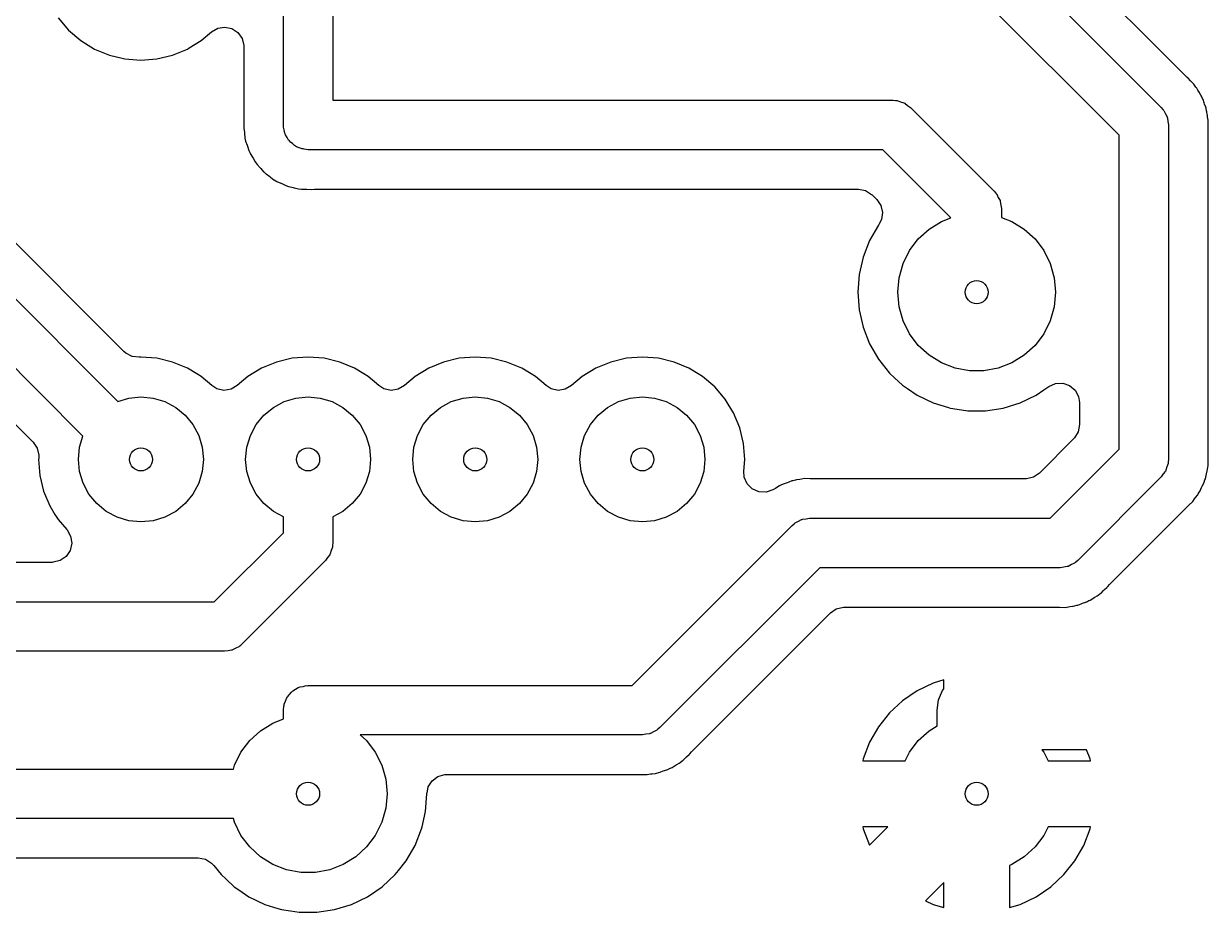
# Model space of a CAD drawing. Extents: x 0.79 to 9.84, y -6.5 to -0.79.
# Drawn here: x 2.817 to 3.526, y -3.408 to -2.877 of the extents above; entities that cross this region are included whole.
import ezdxf

# ---------------------------------------------------------------- set-up
doc = ezdxf.new("R2010")
doc.units = 0
doc.header["$MEASUREMENT"] = 0
doc.layers.add('BLACK', color=7, linetype='CONTINUOUS')

msp = doc.modelspace()

# ---------------------------------------------------------------- linework, layer by layer
at = {"layer": 'BLACK', "linetype": 'CONTINUOUS'}
for p, q in [((3.49172, -2.8874), (3.41501, -2.81069)), ((3.39784, -2.82696), (3.49784, -2.92696)), ((3.47264, -2.94352), (3.38129, -2.85217)), ((2.62942, -2.85855), (2.87358, -3.1027)), ((2.83786, -2.87339), (2.8441, -2.8807)), ((2.97264, -2.9374), (2.97264, -2.87172)), ((3.00217, -2.87172), (3.00217, -2.92264)), ((2.8527, -3.12358), (2.60868, -2.87956)), ((2.8441, -2.8807), (2.85141, -2.88694)), ((2.92339, -2.88694), (2.92958, -2.88166)), ((2.92958, -2.88166), (2.93333, -2.8795)), ((2.93333, -2.8795), (2.93761, -2.87884)), ((2.93761, -2.87884), (2.94183, -2.87977)), ((2.94183, -2.87977), (2.94543, -2.88217)), ((2.94543, -2.88217), (2.94793, -2.8857)), ((2.85141, -2.88694), (2.85365, -2.88831)), ((2.85365, -2.88831), (2.8596, -2.89196)), ((2.9152, -2.89196), (2.9162, -2.89135)), ((2.9162, -2.89135), (2.92339, -2.88694)), ((2.94793, -2.8857), (2.94897, -2.8899)), ((2.94897, -2.8899), (2.949, -2.89061)), ((2.949, -2.89061), (2.949, -2.93613)), ((3.51231, -2.90799), (3.49172, -2.8874)), ((2.8596, -2.89196), (2.86848, -2.89564)), ((2.86848, -2.89564), (2.87614, -2.89748)), ((2.87614, -2.89748), (2.87782, -2.89788)), ((2.87782, -2.89788), (2.87782, -2.89788)), ((2.87782, -2.89788), (2.87782, -2.89788)), ((2.87782, -2.89788), (2.8874, -2.89863)), ((2.8874, -2.89863), (2.89698, -2.89788)), ((2.8874, -2.89863), (2.8874, -2.89863)), ((2.8874, -2.89863), (2.8874, -2.89863)), ((2.89698, -2.89788), (2.90632, -2.89564)), ((2.89698, -2.89788), (2.89698, -2.89788)), ((2.89698, -2.89788), (2.89698, -2.89788)), ((2.90632, -2.89564), (2.9152, -2.89196)), ((2.90632, -2.89564), (2.90632, -2.89564)), ((2.6067, -2.91101), (2.82284, -3.12715)), ((3.51343, -2.90898), (3.51231, -2.90799)), ((3.514, -2.90942), (3.51343, -2.90898)), ((3.5153, -2.91094), (3.514, -2.90942)), ((3.51591, -2.91159), (3.5153, -2.91094)), ((3.51732, -2.91301), (3.51591, -2.91159)), ((3.51772, -2.91361), (3.51732, -2.91301)), ((3.51732, -2.91301), (3.51732, -2.91301)), ((3.51861, -2.9148), (3.51772, -2.91361)), ((3.51909, -2.91535), (3.51861, -2.9148)), ((3.51973, -2.91652), (3.51909, -2.91535)), ((3.52006, -2.9171), (3.51973, -2.91652)), ((3.52052, -2.91786), (3.52006, -2.9171)), ((3.52162, -2.91953), (3.52052, -2.91786)), ((3.52189, -2.9202), (3.52162, -2.91953)), ((3.00217, -2.92264), (3.3374, -2.92264)), ((3.3374, -2.92264), (3.33892, -2.92276)), ((3.33892, -2.92276), (3.33923, -2.92275)), ((3.33923, -2.92275), (3.3394, -2.9228)), ((3.3394, -2.9228), (3.33983, -2.92284)), ((3.33983, -2.92284), (3.34185, -2.92353)), ((3.34185, -2.92353), (3.34389, -2.92414)), ((3.34389, -2.92414), (3.34414, -2.92432)), ((3.34414, -2.92432), (3.34443, -2.92442)), ((3.34443, -2.92442), (3.34611, -2.92572)), ((3.34611, -2.92572), (3.34784, -2.92696)), ((3.34784, -2.92696), (3.39784, -2.97696)), ((3.49784, -2.92696), (3.49883, -2.92813)), ((3.52253, -2.92155), (3.52189, -2.9202)), ((3.52288, -2.92218), (3.52253, -2.92155)), ((3.52347, -2.92408), (3.52288, -2.92218)), ((3.52377, -2.92493), (3.52347, -2.92408)), ((3.52452, -2.92678), (3.52377, -2.92493)), ((3.52463, -2.92744), (3.52452, -2.92678)), ((3.49883, -2.92813), (3.49905, -2.92833)), ((3.49905, -2.92833), (3.49914, -2.9285)), ((3.49914, -2.9285), (3.49942, -2.92882)), ((3.49942, -2.92882), (3.50035, -2.93074)), ((3.50035, -2.93074), (3.50137, -2.93261)), ((3.50137, -2.93261), (3.50142, -2.93291)), ((3.50142, -2.93291), (3.50155, -2.93319)), ((3.50155, -2.93319), (3.50181, -2.9353)), ((3.52464, -2.92749), (3.52463, -2.92744)), ((3.525, -2.92894), (3.52464, -2.92749)), ((3.52521, -2.92963), (3.525, -2.92894)), ((3.52536, -2.93107), (3.52521, -2.92963)), ((3.52542, -2.93162), (3.52536, -2.93107)), ((3.52554, -2.9325), (3.52542, -2.93162)), ((3.52589, -2.93447), (3.52554, -2.9325)), ((2.94898, -2.93673), (2.94885, -2.93936)), ((2.94885, -2.93936), (2.94885, -2.93936)), ((2.94885, -2.93936), (2.94925, -2.94196)), ((2.949, -2.93613), (2.94898, -2.93673)), ((2.97274, -2.93801), (2.97264, -2.9374)), ((2.97269, -2.93862), (2.97274, -2.93801)), ((2.97314, -2.94039), (2.97269, -2.93862)), ((2.97344, -2.9422), (2.97314, -2.94039)), ((3.50181, -2.9353), (3.50217, -2.9374)), ((3.50217, -2.9374), (3.50217, -3.1374)), ((3.52581, -2.93774), (3.52583, -2.9368)), ((3.52581, -2.93804), (3.52581, -2.93774)), ((3.52581, -2.94301), (3.52581, -2.93804)), ((3.52583, -2.9368), (3.52589, -2.93447)), ((2.94925, -2.94196), (2.94932, -2.94255)), ((2.94932, -2.94255), (2.94959, -2.94517)), ((2.94959, -2.94517), (2.94961, -2.94525)), ((2.94961, -2.94525), (2.95002, -2.94699)), ((2.95002, -2.94699), (2.95003, -2.94708)), ((2.95003, -2.94708), (2.95003, -2.94708)), ((2.95003, -2.94708), (2.95094, -2.94955)), ((2.97373, -2.94274), (2.97344, -2.9422)), ((2.97388, -2.94333), (2.97373, -2.94274)), ((2.97488, -2.94486), (2.97388, -2.94333)), ((2.97575, -2.94647), (2.97488, -2.94486)), ((2.9762, -2.94689), (2.97575, -2.94647)), ((2.97654, -2.9474), (2.9762, -2.94689)), ((2.97798, -2.94852), (2.97654, -2.9474)), ((3.47264, -3.13129), (3.47264, -2.94352)), ((3.52581, -3.0374), (3.52581, -2.94301)), ((2.95094, -2.94955), (2.95114, -2.95011)), ((2.95114, -2.95011), (2.95193, -2.95262)), ((2.95193, -2.95262), (2.95193, -2.95263)), ((2.95193, -2.95263), (2.95197, -2.9527)), ((2.95197, -2.9527), (2.95271, -2.95432)), ((2.95271, -2.95432), (2.95274, -2.9544)), ((2.95274, -2.9544), (2.95274, -2.9544)), ((2.95274, -2.9544), (2.95414, -2.95664)), ((2.97933, -2.94976), (2.97798, -2.94852)), ((2.97989, -2.95001), (2.97933, -2.94976)), ((2.98037, -2.95039), (2.97989, -2.95001)), ((2.9821, -2.95098), (2.98037, -2.95039)), ((2.98378, -2.95171), (2.9821, -2.95098)), ((2.98439, -2.95176), (2.98378, -2.95171)), ((2.98497, -2.95196), (2.98439, -2.95176)), ((2.9874, -2.95217), (2.98497, -2.95196)), ((3.33129, -2.95217), (2.9874, -2.95217)), ((3.37203, -2.99291), (3.33129, -2.95217)), ((2.95414, -2.95664), (2.95444, -2.95715)), ((2.95444, -2.95715), (2.95572, -2.95945)), ((2.95572, -2.95945), (2.95577, -2.95952)), ((2.95577, -2.95952), (2.95683, -2.96096)), ((2.95683, -2.96096), (2.95687, -2.96103)), ((2.95687, -2.96103), (2.95687, -2.96103)), ((2.95687, -2.96103), (2.95869, -2.96294)), ((2.87715, -3.07284), (2.76966, -2.96535)), ((2.95869, -2.96294), (2.95909, -2.96338)), ((2.95909, -2.96338), (2.96081, -2.96538)), ((2.96081, -2.96538), (2.96087, -2.96543)), ((2.96087, -2.96543), (2.9622, -2.96663)), ((2.9622, -2.96663), (2.96226, -2.96669)), ((2.96226, -2.96669), (2.96442, -2.9682)), ((2.96442, -2.9682), (2.9649, -2.96855)), ((2.9649, -2.96855), (2.96698, -2.97016)), ((2.96698, -2.97016), (2.96706, -2.9702)), ((2.96706, -2.9702), (2.9686, -2.97111)), ((2.9686, -2.97111), (2.96867, -2.97115)), ((2.96867, -2.97115), (2.97109, -2.97219)), ((2.97109, -2.97219), (2.97163, -2.97244)), ((2.97163, -2.97244), (2.97399, -2.9736)), ((2.97399, -2.9736), (2.97408, -2.97362)), ((2.97408, -2.97362), (2.97577, -2.9742)), ((2.97577, -2.9742), (2.97585, -2.97423)), ((2.97585, -2.97423), (2.97843, -2.97477)), ((2.97843, -2.97477), (2.979, -2.9749)), ((2.979, -2.9749), (2.98156, -2.97556)), ((2.98156, -2.97556), (2.98164, -2.97556)), ((2.98164, -2.97556), (2.98341, -2.97579)), ((2.98341, -2.97579), (2.9835, -2.97581)), ((2.9835, -2.97581), (2.98613, -2.97581)), ((2.98613, -2.97581), (2.98673, -2.97582)), ((2.98673, -2.97582), (2.98936, -2.97596)), ((2.98936, -2.97596), (2.98944, -2.97594)), ((2.98936, -2.97596), (2.98936, -2.97596)), ((2.98936, -2.97596), (2.98936, -2.97596)), ((2.98944, -2.97594), (2.99122, -2.97581)), ((2.99122, -2.97581), (3.31662, -2.97581)), ((3.31662, -2.97581), (3.32087, -2.9766)), ((3.32087, -2.9766), (3.32455, -2.97888)), ((3.32455, -2.97888), (3.32494, -2.97925)), ((3.32494, -2.97925), (3.32761, -2.98192)), ((3.32761, -2.98192), (3.33005, -2.98549)), ((3.39784, -2.97696), (3.39883, -2.97813)), ((3.39883, -2.97813), (3.39905, -2.97833)), ((3.39905, -2.97833), (3.39914, -2.9785)), ((3.39914, -2.9785), (3.39942, -2.97882)), ((3.39942, -2.97882), (3.40035, -2.98074)), ((3.40035, -2.98074), (3.40137, -2.98261)), ((3.40137, -2.98261), (3.40142, -2.98291)), ((3.40142, -2.98291), (3.40155, -2.98319)), ((3.40155, -2.98319), (3.40181, -2.9853)), ((3.33005, -2.98549), (3.33104, -2.9897)), ((3.33104, -2.9897), (3.33045, -2.99399)), ((3.40181, -2.9853), (3.40217, -2.9874)), ((3.40217, -2.9874), (3.40217, -2.99267)), ((3.32867, -2.99736), (3.32336, -3.00656)), ((3.32892, -2.99699), (3.32867, -2.99736)), ((3.33045, -2.99399), (3.32884, -2.99694)), ((3.32884, -2.99694), (3.32892, -2.99699)), ((3.35893, -2.9997), (3.36634, -2.99511)), ((3.36634, -2.99511), (3.37203, -2.99291)), ((3.40217, -2.99267), (3.40846, -2.99511)), ((3.40846, -2.99511), (3.41587, -2.9997)), ((3.35249, -3.00557), (3.35893, -2.9997)), ((3.41587, -2.9997), (3.42232, -3.00557)), ((3.32336, -3.00656), (3.31947, -3.01645)), ((3.32336, -3.00656), (3.32336, -3.00656)), ((3.34723, -3.01253), (3.35249, -3.00557)), ((3.42232, -3.00557), (3.42757, -3.01253)), ((3.31947, -3.01645), (3.31711, -3.02681)), ((3.34335, -3.02034), (3.34723, -3.01253)), ((3.42757, -3.01253), (3.43146, -3.02034)), ((3.34096, -3.02872), (3.34335, -3.02034)), ((3.43146, -3.02034), (3.43384, -3.02872)), ((3.31711, -3.02681), (3.31632, -3.0374)), ((3.34016, -3.0374), (3.34096, -3.02872)), ((3.43384, -3.02872), (3.43465, -3.0374)), ((3.31632, -3.0374), (3.31711, -3.048)), ((3.34096, -3.04608), (3.34016, -3.0374)), ((3.43465, -3.0374), (3.43384, -3.04608)), ((3.52581, -3.13422), (3.52581, -3.0374)), ((3.34335, -3.05447), (3.34096, -3.04608)), ((3.43384, -3.04608), (3.43146, -3.05447)), ((3.31711, -3.048), (3.31947, -3.05835)), ((3.34723, -3.06227), (3.34335, -3.05447)), ((3.43146, -3.05447), (3.42757, -3.06227)), ((3.31947, -3.05835), (3.32336, -3.06824)), ((3.32336, -3.06824), (3.32336, -3.06824)), ((3.32336, -3.06824), (3.32867, -3.07745)), ((3.35249, -3.06923), (3.34723, -3.06227)), ((3.42757, -3.06227), (3.42232, -3.06923)), ((2.87825, -3.07381), (2.87715, -3.07284)), ((2.8821, -3.07579), (2.87825, -3.07381)), ((2.8864, -3.07625), (2.8821, -3.07579)), ((3.35893, -3.0751), (3.35249, -3.06923)), ((3.36634, -3.07969), (3.35893, -3.0751)), ((3.41587, -3.0751), (3.40846, -3.07969)), ((3.42232, -3.06923), (3.41587, -3.0751)), ((2.8874, -3.07617), (2.8864, -3.07625)), ((2.89698, -3.07692), (2.8874, -3.07617)), ((2.8874, -3.07617), (2.8874, -3.07617)), ((2.90632, -3.07917), (2.89698, -3.07692)), ((2.89698, -3.07692), (2.89698, -3.07692)), ((2.9152, -3.08284), (2.90632, -3.07917)), ((2.92079, -3.08627), (2.9152, -3.08284)), ((2.9596, -3.08284), (2.95141, -3.08786)), ((2.96848, -3.07917), (2.9596, -3.08284)), ((2.97782, -3.07692), (2.96848, -3.07917)), ((2.96848, -3.07917), (2.96848, -3.07917)), ((2.9874, -3.07617), (2.97782, -3.07692)), ((2.97782, -3.07692), (2.97782, -3.07692)), ((2.99698, -3.07692), (2.9874, -3.07617)), ((2.9874, -3.07617), (2.9874, -3.07617)), ((3.00632, -3.07917), (2.99698, -3.07692)), ((2.99698, -3.07692), (2.99698, -3.07692)), ((3.0152, -3.08284), (3.00632, -3.07917)), ((3.02079, -3.08627), (3.0152, -3.08284)), ((3.0596, -3.08284), (3.05141, -3.08786)), ((3.06848, -3.07917), (3.0596, -3.08284)), ((3.07782, -3.07692), (3.06848, -3.07917)), ((3.06848, -3.07917), (3.06848, -3.07917)), ((3.0874, -3.07617), (3.07782, -3.07692)), ((3.07782, -3.07692), (3.07782, -3.07692)), ((3.09698, -3.07692), (3.0874, -3.07617)), ((3.0874, -3.07617), (3.0874, -3.07617)), ((3.10632, -3.07917), (3.09698, -3.07692)), ((3.09698, -3.07692), (3.09698, -3.07692)), ((3.1152, -3.08284), (3.10632, -3.07917)), ((3.12079, -3.08627), (3.1152, -3.08284)), ((3.1596, -3.08284), (3.15141, -3.08786)), ((3.16848, -3.07917), (3.1596, -3.08284)), ((3.17782, -3.07692), (3.16848, -3.07917)), ((3.16848, -3.07917), (3.16848, -3.07917)), ((3.1874, -3.07617), (3.17782, -3.07692)), ((3.17782, -3.07692), (3.17782, -3.07692)), ((3.19698, -3.07692), (3.1874, -3.07617)), ((3.1874, -3.07617), (3.1874, -3.07617)), ((3.20632, -3.07917), (3.19698, -3.07692)), ((3.19698, -3.07692), (3.19698, -3.07692)), ((3.2152, -3.08284), (3.20632, -3.07917)), ((3.22079, -3.08627), (3.2152, -3.08284)), ((3.32867, -3.07745), (3.33529, -3.08575)), ((3.37447, -3.08284), (3.36634, -3.07969)), ((3.38304, -3.08444), (3.37447, -3.08284)), ((3.40033, -3.08284), (3.39176, -3.08444)), ((3.40846, -3.07969), (3.40033, -3.08284)), ((2.92339, -3.08786), (2.92079, -3.08627)), ((2.92976, -3.0933), (2.92339, -3.08786)), ((2.92339, -3.08786), (2.92339, -3.08786)), ((2.92339, -3.08786), (2.92339, -3.08786)), ((2.95141, -3.08786), (2.94505, -3.0933)), ((2.95141, -3.08786), (2.95141, -3.08786)), ((3.02339, -3.08786), (3.02079, -3.08627)), ((3.02976, -3.0933), (3.02339, -3.08786)), ((3.02339, -3.08786), (3.02339, -3.08786)), ((3.02339, -3.08786), (3.02339, -3.08786)), ((3.05141, -3.08786), (3.04505, -3.0933)), ((3.05141, -3.08786), (3.05141, -3.08786)), ((3.12339, -3.08786), (3.12079, -3.08627)), ((3.12976, -3.0933), (3.12339, -3.08786)), ((3.12339, -3.08786), (3.12339, -3.08786)), ((3.12339, -3.08786), (3.12339, -3.08786)), ((3.15141, -3.08786), (3.14505, -3.0933)), ((3.15141, -3.08786), (3.15141, -3.08786)), ((3.22339, -3.08786), (3.22079, -3.08627)), ((3.2307, -3.0941), (3.22339, -3.08786)), ((3.33529, -3.08575), (3.33829, -3.08854)), ((3.33829, -3.08854), (3.34308, -3.09298)), ((3.39176, -3.08444), (3.38304, -3.08444)), ((2.9328, -3.09518), (2.92976, -3.0933)), ((2.93702, -3.09611), (2.9328, -3.09518)), ((2.9413, -3.09546), (2.93702, -3.09611)), ((2.94505, -3.0933), (2.9413, -3.09546)), ((3.0328, -3.09518), (3.02976, -3.0933)), ((3.03702, -3.09611), (3.0328, -3.09518)), ((3.0413, -3.09546), (3.03702, -3.09611)), ((3.04505, -3.0933), (3.0413, -3.09546)), ((3.1328, -3.09518), (3.12976, -3.0933)), ((3.13702, -3.09611), (3.1328, -3.09518)), ((3.1413, -3.09546), (3.13702, -3.09611)), ((3.14505, -3.0933), (3.1413, -3.09546)), ((3.23694, -3.10141), (3.2307, -3.0941)), ((3.34308, -3.09298), (3.34594, -3.09493)), ((3.34594, -3.09493), (3.35186, -3.09896)), ((3.42294, -3.09896), (3.42756, -3.09581)), ((3.42756, -3.09581), (3.43059, -3.09375)), ((3.43059, -3.09375), (3.43455, -3.09201)), ((3.43455, -3.09201), (3.43888, -3.09182)), ((3.43888, -3.09182), (3.44298, -3.0932)), ((3.44298, -3.0932), (3.4463, -3.09597)), ((3.4463, -3.09597), (3.44839, -3.09976)), ((2.87358, -3.1027), (2.8801, -3.10072)), ((2.8801, -3.10072), (2.8874, -3.1)), ((2.8874, -3.1), (2.8947, -3.10072)), ((2.8947, -3.10072), (2.90171, -3.10285)), ((2.90171, -3.10285), (2.90818, -3.1063)), ((2.96662, -3.1063), (2.97309, -3.10285)), ((2.97309, -3.10285), (2.9801, -3.10072)), ((2.9801, -3.10072), (2.9874, -3.1)), ((2.9874, -3.1), (2.9947, -3.10072)), ((2.9947, -3.10072), (3.00171, -3.10285)), ((3.00171, -3.10285), (3.00818, -3.1063)), ((3.06662, -3.1063), (3.07309, -3.10285)), ((3.07309, -3.10285), (3.0801, -3.10072)), ((3.0801, -3.10072), (3.0874, -3.1)), ((3.0874, -3.1), (3.0947, -3.10072)), ((3.0947, -3.10072), (3.10171, -3.10285)), ((3.10171, -3.10285), (3.10818, -3.1063)), ((3.16662, -3.1063), (3.17309, -3.10285)), ((3.17309, -3.10285), (3.1801, -3.10072)), ((3.1801, -3.10072), (3.1874, -3.1)), ((3.1874, -3.1), (3.1947, -3.10072)), ((3.1947, -3.10072), (3.20171, -3.10285)), ((3.20171, -3.10285), (3.20818, -3.1063)), ((3.2388, -3.10444), (3.23694, -3.10141)), ((3.35186, -3.09896), (3.35186, -3.09896)), ((3.35186, -3.09896), (3.35186, -3.09896)), ((3.35186, -3.09896), (3.36143, -3.10357)), ((3.36143, -3.10357), (3.36143, -3.10357)), ((3.36143, -3.10357), (3.36143, -3.10357)), ((3.36143, -3.10357), (3.37046, -3.10636)), ((3.40322, -3.1067), (3.41337, -3.10357)), ((3.41337, -3.10357), (3.42294, -3.09896)), ((3.44839, -3.09976), (3.449, -3.10347)), ((3.449, -3.10347), (3.449, -3.11662)), ((2.90818, -3.1063), (2.91385, -3.11095)), ((2.91385, -3.11095), (2.9185, -3.11662)), ((2.9563, -3.11662), (2.96095, -3.11095)), ((2.96095, -3.11095), (2.96662, -3.1063)), ((3.00818, -3.1063), (3.01385, -3.11095)), ((3.01385, -3.11095), (3.0185, -3.11662)), ((3.0563, -3.11662), (3.06095, -3.11095)), ((3.06095, -3.11095), (3.06662, -3.1063)), ((3.10818, -3.1063), (3.11385, -3.11095)), ((3.11385, -3.11095), (3.1185, -3.11662)), ((3.1563, -3.11662), (3.16095, -3.11095)), ((3.16095, -3.11095), (3.16662, -3.1063)), ((3.20818, -3.1063), (3.21385, -3.11095)), ((3.21385, -3.11095), (3.2185, -3.11662)), ((3.24196, -3.1096), (3.2388, -3.10444)), ((3.24564, -3.11848), (3.24196, -3.1096)), ((3.37046, -3.10636), (3.37158, -3.1067)), ((3.37158, -3.1067), (3.37158, -3.1067)), ((3.37158, -3.1067), (3.37158, -3.1067)), ((3.37158, -3.1067), (3.37311, -3.10693)), ((3.37311, -3.10693), (3.38209, -3.10829)), ((3.38209, -3.10829), (3.38209, -3.10829)), ((3.38209, -3.10829), (3.38209, -3.10829)), ((3.38209, -3.10829), (3.39271, -3.10829)), ((3.39271, -3.10829), (3.40322, -3.1067)), ((3.39271, -3.10829), (3.39271, -3.10829)), ((2.9185, -3.11662), (2.92196, -3.12309)), ((2.95285, -3.12309), (2.9563, -3.11662)), ((3.0185, -3.11662), (3.02196, -3.12309)), ((3.05285, -3.12309), (3.0563, -3.11662)), ((3.1185, -3.11662), (3.12196, -3.12309)), ((3.15285, -3.12309), (3.1563, -3.11662)), ((3.2185, -3.11662), (3.22196, -3.12309)), ((3.24788, -3.12782), (3.24564, -3.11848)), ((3.24564, -3.11848), (3.24564, -3.11848)), ((3.449, -3.11662), (3.4482, -3.12087)), ((2.85072, -3.1301), (2.8527, -3.12358)), ((2.92196, -3.12309), (2.92408, -3.1301)), ((2.95072, -3.1301), (2.95285, -3.12309)), ((3.02196, -3.12309), (3.02408, -3.1301)), ((3.05072, -3.1301), (3.05285, -3.12309)), ((3.12196, -3.12309), (3.12408, -3.1301)), ((3.15072, -3.1301), (3.15285, -3.12309)), ((3.22196, -3.12309), (3.22408, -3.1301)), ((3.44555, -3.12494), (3.42494, -3.14555)), ((3.44592, -3.12455), (3.44555, -3.12494)), ((3.4482, -3.12087), (3.44592, -3.12455)), ((2.82284, -3.12715), (2.82528, -3.13072)), ((2.82528, -3.13072), (2.82627, -3.13493)), ((2.85, -3.1374), (2.85072, -3.1301)), ((2.92408, -3.1301), (2.9248, -3.1374)), ((2.95, -3.1374), (2.95072, -3.1301)), ((3.02408, -3.1301), (3.0248, -3.1374)), ((3.05, -3.1374), (3.05072, -3.1301)), ((3.12408, -3.1301), (3.1248, -3.1374)), ((3.15, -3.1374), (3.15072, -3.1301)), ((3.22408, -3.1301), (3.2248, -3.1374)), ((3.24863, -3.1374), (3.24788, -3.12782)), ((3.24788, -3.12782), (3.24788, -3.12782)), ((3.43129, -3.17264), (3.47264, -3.13129)), ((2.82625, -3.1364), (2.82617, -3.1374)), ((2.82617, -3.1374), (2.82617, -3.1374)), ((2.82617, -3.1374), (2.82692, -3.14698)), ((2.82627, -3.13493), (2.82625, -3.1364)), ((2.85072, -3.1447), (2.85, -3.1374)), ((2.9248, -3.1374), (2.92408, -3.1447)), ((2.95072, -3.1447), (2.95, -3.1374)), ((3.0248, -3.1374), (3.02408, -3.1447)), ((3.05072, -3.1447), (3.05, -3.1374)), ((3.1248, -3.1374), (3.12408, -3.1447)), ((3.15072, -3.1447), (3.15, -3.1374)), ((3.2248, -3.1374), (3.22408, -3.1447)), ((3.24808, -3.1444), (3.24863, -3.1374)), ((3.24863, -3.1374), (3.24863, -3.1374)), ((3.502, -3.1394), (3.50196, -3.13983)), ((3.50205, -3.13923), (3.502, -3.1394)), ((3.50217, -3.1374), (3.50204, -3.13892)), ((3.50204, -3.13892), (3.50205, -3.13923)), ((3.5259, -3.13571), (3.52581, -3.13422)), ((3.52581, -3.13931), (3.52584, -3.13842)), ((3.52581, -3.14131), (3.52581, -3.13931)), ((3.52584, -3.13842), (3.52586, -3.13812)), ((3.52586, -3.13812), (3.52599, -3.13642)), ((3.52599, -3.13642), (3.5259, -3.13571)), ((2.85285, -3.15171), (2.85072, -3.1447)), ((2.92408, -3.1447), (2.92196, -3.15171)), ((2.95285, -3.15171), (2.95072, -3.1447)), ((3.02408, -3.1447), (3.02196, -3.15171)), ((3.05285, -3.15171), (3.05072, -3.1447)), ((3.12408, -3.1447), (3.12196, -3.15171)), ((3.15285, -3.15171), (3.15072, -3.1447)), ((3.22408, -3.1447), (3.22196, -3.15171)), ((3.24836, -3.148), (3.24808, -3.1444)), ((3.42494, -3.14555), (3.42137, -3.14799)), ((3.49908, -3.14611), (3.49784, -3.14784)), ((3.50039, -3.14443), (3.49908, -3.14611)), ((3.50049, -3.14414), (3.50039, -3.14443)), ((3.50067, -3.14389), (3.50049, -3.14414)), ((3.50127, -3.14185), (3.50067, -3.14389)), ((3.50196, -3.13983), (3.50127, -3.14185)), ((3.52464, -3.147), (3.52485, -3.14613)), ((3.52485, -3.14613), (3.5254, -3.14421)), ((3.5254, -3.14421), (3.52545, -3.14349)), ((3.52545, -3.14349), (3.52566, -3.14202)), ((3.52566, -3.14202), (3.52581, -3.14131)), ((2.82692, -3.14698), (2.82692, -3.14698)), ((2.82692, -3.14698), (2.82917, -3.15632)), ((2.8563, -3.15818), (2.85285, -3.15171)), ((2.92196, -3.15171), (2.9185, -3.15818)), ((2.9563, -3.15818), (2.95285, -3.15171)), ((3.02196, -3.15171), (3.0185, -3.15818)), ((3.0563, -3.15818), (3.05285, -3.15171)), ((3.12196, -3.15171), (3.1185, -3.15818)), ((3.1563, -3.15818), (3.15285, -3.15171)), ((3.22196, -3.15171), (3.2185, -3.15818)), ((3.2501, -3.15196), (3.24836, -3.148)), ((3.25315, -3.15503), (3.2501, -3.15196)), ((3.26953, -3.15318), (3.26786, -3.15428)), ((3.2702, -3.15292), (3.26953, -3.15318)), ((3.26953, -3.15318), (3.26953, -3.15318)), ((3.27155, -3.15228), (3.2702, -3.15292)), ((3.27218, -3.15193), (3.27155, -3.15228)), ((3.27408, -3.15133), (3.27218, -3.15193)), ((3.27218, -3.15193), (3.27218, -3.15193)), ((3.27493, -3.15103), (3.27408, -3.15133)), ((3.27678, -3.15029), (3.27493, -3.15103)), ((3.27749, -3.15016), (3.27678, -3.15029)), ((3.27678, -3.15029), (3.27678, -3.15029)), ((3.27894, -3.1498), (3.27749, -3.15016)), ((3.27963, -3.14959), (3.27894, -3.1498)), ((3.28162, -3.14939), (3.27963, -3.14959)), ((3.2825, -3.14926), (3.28162, -3.14939)), ((3.28447, -3.14891), (3.2825, -3.14926)), ((3.28774, -3.14899), (3.28447, -3.14891)), ((3.28447, -3.14891), (3.28447, -3.14891)), ((3.28804, -3.149), (3.28774, -3.14899)), ((3.41662, -3.149), (3.28804, -3.149)), ((3.41716, -3.14898), (3.41662, -3.149)), ((3.42137, -3.14799), (3.41716, -3.14898)), ((3.49784, -3.14784), (3.44784, -3.19784)), ((3.52194, -3.1543), (3.52233, -3.15349)), ((3.52233, -3.15349), (3.52325, -3.15172)), ((3.52325, -3.15172), (3.52345, -3.15103)), ((3.52345, -3.15103), (3.52395, -3.14962)), ((3.52395, -3.14962), (3.52423, -3.14896)), ((3.52423, -3.14896), (3.52464, -3.147)), ((2.82917, -3.15632), (2.82917, -3.15632)), ((2.82917, -3.15632), (2.83284, -3.1652)), ((2.86095, -3.16385), (2.8563, -3.15818)), ((2.9185, -3.15818), (2.91385, -3.16385)), ((2.96095, -3.16385), (2.9563, -3.15818)), ((3.0185, -3.15818), (3.01385, -3.16385)), ((3.06095, -3.16385), (3.0563, -3.15818)), ((3.1185, -3.15818), (3.11385, -3.16385)), ((3.16095, -3.16385), (3.1563, -3.15818)), ((3.2185, -3.15818), (3.21385, -3.16385)), ((3.25711, -3.15678), (3.25315, -3.15503)), ((3.26143, -3.15698), (3.25711, -3.15678)), ((3.26553, -3.15562), (3.26143, -3.15698)), ((3.2671, -3.15475), (3.26553, -3.15562)), ((3.26786, -3.15428), (3.2671, -3.15475)), ((3.51669, -3.16255), (3.51783, -3.16091)), ((3.51783, -3.16091), (3.51837, -3.16019)), ((3.51837, -3.16019), (3.51963, -3.15864)), ((3.51963, -3.15864), (3.51997, -3.158)), ((3.51997, -3.158), (3.52074, -3.15673)), ((3.52074, -3.15673), (3.52115, -3.15614)), ((3.52115, -3.15614), (3.52194, -3.1543)), ((2.83284, -3.1652), (2.83595, -3.17027)), ((2.86662, -3.1685), (2.86095, -3.16385)), ((2.91385, -3.16385), (2.90818, -3.1685)), ((2.96662, -3.1685), (2.96095, -3.16385)), ((3.01385, -3.16385), (3.00818, -3.1685)), ((3.06662, -3.1685), (3.06095, -3.16385)), ((3.11385, -3.16385), (3.10818, -3.1685)), ((3.16662, -3.1685), (3.16095, -3.16385)), ((3.21385, -3.16385), (3.20818, -3.1685)), ((3.49172, -3.1874), (3.5114, -3.16772)), ((3.5114, -3.16772), (3.51411, -3.16501)), ((3.51411, -3.16501), (3.51432, -3.1648)), ((3.51432, -3.1648), (3.51669, -3.16255)), ((2.83595, -3.17027), (2.83786, -3.17339)), ((2.83786, -3.17339), (2.84295, -3.17935)), ((2.87309, -3.17196), (2.86662, -3.1685)), ((2.8801, -3.17408), (2.87309, -3.17196)), ((2.8874, -3.1748), (2.8801, -3.17408)), ((2.8947, -3.17408), (2.8874, -3.1748)), ((2.90171, -3.17196), (2.8947, -3.17408)), ((2.90818, -3.1685), (2.90171, -3.17196)), ((2.97264, -3.17172), (2.96662, -3.1685)), ((2.97264, -3.18129), (2.97264, -3.17172)), ((3.00818, -3.1685), (3.00217, -3.17172)), ((3.00217, -3.17172), (3.00217, -3.1874)), ((3.07309, -3.17196), (3.06662, -3.1685)), ((3.0801, -3.17408), (3.07309, -3.17196)), ((3.0874, -3.1748), (3.0801, -3.17408)), ((3.0947, -3.17408), (3.0874, -3.1748)), ((3.10171, -3.17196), (3.0947, -3.17408)), ((3.10818, -3.1685), (3.10171, -3.17196)), ((3.17309, -3.17196), (3.16662, -3.1685)), ((3.1801, -3.17408), (3.17309, -3.17196)), ((3.1874, -3.1748), (3.1801, -3.17408)), ((3.1947, -3.17408), (3.1874, -3.1748)), ((3.20171, -3.17196), (3.1947, -3.17408)), ((3.20818, -3.1685), (3.20171, -3.17196)), ((3.27882, -3.17539), (3.28074, -3.17445)), ((3.28074, -3.17445), (3.28261, -3.17344)), ((3.28261, -3.17344), (3.28291, -3.17339)), ((3.28291, -3.17339), (3.28319, -3.17325)), ((3.28319, -3.17325), (3.2853, -3.17299)), ((3.2853, -3.17299), (3.2874, -3.17264)), ((3.2874, -3.17264), (3.43129, -3.17264)), ((2.84295, -3.17935), (2.84315, -3.17958)), ((2.84315, -3.17958), (2.8453, -3.18333)), ((2.93129, -3.22264), (2.97264, -3.18129)), ((3.18129, -3.27264), (3.27696, -3.17696)), ((3.27696, -3.17696), (3.27813, -3.17598)), ((3.27813, -3.17598), (3.27833, -3.17575)), ((3.27833, -3.17575), (3.2785, -3.17566)), ((3.2785, -3.17566), (3.27882, -3.17539)), ((2.84596, -3.18761), (2.84503, -3.19183)), ((2.8453, -3.18333), (2.84596, -3.18761)), ((3.00205, -3.18923), (3.002, -3.1894)), ((3.00217, -3.1874), (3.00204, -3.18892)), ((3.00204, -3.18892), (3.00205, -3.18923)), ((3.47203, -3.20709), (3.49172, -3.1874)), ((2.84263, -3.19543), (2.8391, -3.19793)), ((2.84503, -3.19183), (2.84263, -3.19543)), ((2.99908, -3.19611), (2.99784, -3.19784)), ((3.00039, -3.19443), (2.99908, -3.19611)), ((3.00049, -3.19414), (3.00039, -3.19443)), ((3.00067, -3.19389), (3.00049, -3.19414)), ((3.00127, -3.19185), (3.00067, -3.19389)), ((3.00196, -3.18983), (3.00127, -3.19185)), ((3.002, -3.1894), (3.00196, -3.18983)), ((2.8342, -3.199), (2.45819, -3.199)), ((2.8349, -3.19897), (2.8342, -3.199)), ((2.8391, -3.19793), (2.8349, -3.19897)), ((2.99784, -3.19784), (2.94784, -3.24784)), ((3.29352, -3.20217), (3.19784, -3.29784)), ((3.4374, -3.20217), (3.29352, -3.20217)), ((3.4395, -3.20181), (3.4374, -3.20217)), ((3.44161, -3.20155), (3.4395, -3.20181)), ((3.44189, -3.20142), (3.44161, -3.20155)), ((3.4422, -3.20137), (3.44189, -3.20142)), ((3.44407, -3.20035), (3.4422, -3.20137)), ((3.44598, -3.19942), (3.44407, -3.20035)), ((3.44631, -3.19914), (3.44598, -3.19942)), ((3.44647, -3.19905), (3.44631, -3.19914)), ((3.44668, -3.19883), (3.44647, -3.19905)), ((3.44784, -3.19784), (3.44668, -3.19883)), ((3.46681, -3.21231), (3.47203, -3.20709)), ((3.46, -3.21862), (3.46119, -3.21772)), ((3.46119, -3.21772), (3.4618, -3.21732)), ((3.4618, -3.21732), (3.46321, -3.21591)), ((3.46321, -3.21591), (3.46386, -3.2153)), ((3.46386, -3.2153), (3.46538, -3.214)), ((3.46538, -3.214), (3.46582, -3.21343)), ((3.46582, -3.21343), (3.46681, -3.21231)), ((2.44352, -3.22264), (2.93129, -3.22264)), ((3.44586, -3.225), (3.44731, -3.22464)), ((3.44731, -3.22464), (3.44802, -3.22452)), ((3.44802, -3.22452), (3.44988, -3.22377)), ((3.44988, -3.22377), (3.45072, -3.22347)), ((3.45072, -3.22347), (3.45263, -3.22288)), ((3.45263, -3.22288), (3.45301, -3.22267)), ((3.45301, -3.22267), (3.45326, -3.22253)), ((3.45326, -3.22253), (3.4546, -3.22189)), ((3.4546, -3.22189), (3.45462, -3.22188)), ((3.45462, -3.22188), (3.45527, -3.22162)), ((3.45527, -3.22162), (3.45694, -3.22052)), ((3.45694, -3.22052), (3.45771, -3.22006)), ((3.45771, -3.22006), (3.45803, -3.21988)), ((3.45803, -3.21988), (3.45945, -3.21909)), ((3.45945, -3.21909), (3.46, -3.21862)), ((3.21681, -3.31231), (3.29986, -3.22925)), ((3.29986, -3.22925), (3.30343, -3.22681)), ((3.30343, -3.22681), (3.30764, -3.22582)), ((3.30764, -3.22582), (3.30819, -3.22581)), ((3.30819, -3.22581), (3.43677, -3.22581)), ((3.43677, -3.22581), (3.43706, -3.22581)), ((3.43706, -3.22581), (3.44033, -3.22589)), ((3.44033, -3.22589), (3.4423, -3.22554)), ((3.4423, -3.22554), (3.44319, -3.22542)), ((3.44319, -3.22542), (3.44323, -3.22541)), ((3.44323, -3.22541), (3.44469, -3.22526)), ((3.44469, -3.22526), (3.44517, -3.22521)), ((3.44517, -3.22521), (3.44586, -3.225)), ((2.9374, -3.25217), (2.4374, -3.25217)), ((2.9395, -3.25181), (2.9374, -3.25217)), ((2.94161, -3.25155), (2.9395, -3.25181)), ((2.94189, -3.25142), (2.94161, -3.25155)), ((2.9422, -3.25137), (2.94189, -3.25142)), ((2.94407, -3.25035), (2.9422, -3.25137)), ((2.94598, -3.24942), (2.94407, -3.25035)), ((2.94631, -3.24914), (2.94598, -3.24942)), ((2.94647, -3.24905), (2.94631, -3.24914)), ((2.94668, -3.24883), (2.94647, -3.24905)), ((2.94784, -3.24784), (2.94668, -3.24883)), ((2.97994, -3.27488), (2.98147, -3.27388)), ((2.98147, -3.27388), (2.98207, -3.27373)), ((2.98207, -3.27373), (2.98261, -3.27344)), ((2.98261, -3.27344), (2.98441, -3.27314)), ((2.98441, -3.27314), (2.98618, -3.27269)), ((2.98618, -3.27269), (2.9868, -3.27274)), ((2.9868, -3.27274), (2.9874, -3.27264)), ((2.9874, -3.27264), (3.18129, -3.27264)), ((3.36144, -3.27125), (3.35187, -3.27586)), ((3.36772, -3.26931), (3.36144, -3.27125)), ((3.36144, -3.27125), (3.36144, -3.27125)), ((3.36772, -3.27458), (3.36772, -3.26931)), ((2.97382, -3.2821), (2.97442, -3.28037)), ((2.97442, -3.28037), (2.97479, -3.27989)), ((2.97479, -3.27989), (2.97504, -3.27933)), ((2.97504, -3.27933), (2.97628, -3.27798)), ((2.97628, -3.27798), (2.9774, -3.27654)), ((2.9774, -3.27654), (2.97792, -3.2762)), ((2.97792, -3.2762), (2.97833, -3.27575)), ((2.97833, -3.27575), (2.97994, -3.27488)), ((3.35187, -3.27586), (3.34309, -3.28184)), ((3.35187, -3.27586), (3.35187, -3.27586)), ((3.36378, -3.2874), (3.36458, -3.28129)), ((3.36458, -3.28129), (3.36694, -3.27559)), ((3.36694, -3.27559), (3.36772, -3.27458)), ((2.97264, -3.2874), (2.97284, -3.28497)), ((2.97264, -3.29267), (2.97264, -3.2874)), ((2.97284, -3.28497), (2.97304, -3.28439)), ((2.97304, -3.28439), (2.97309, -3.28378)), ((2.97309, -3.28378), (2.97382, -3.2821)), ((3.34309, -3.28184), (3.33531, -3.28906)), ((3.34309, -3.28184), (3.34309, -3.28184)), ((3.36378, -3.2967), (3.36378, -3.2874)), ((2.95893, -3.2997), (2.96634, -3.29511)), ((2.96634, -3.29511), (2.97264, -3.29267)), ((3.33531, -3.28907), (3.32869, -3.29737)), ((3.33531, -3.28906), (3.33531, -3.28907)), ((2.95249, -3.30557), (2.95893, -3.2997)), ((3.1874, -3.30217), (3.01858, -3.30217)), ((3.01858, -3.30217), (3.02232, -3.30557)), ((3.1895, -3.30181), (3.1874, -3.30217)), ((3.19161, -3.30155), (3.1895, -3.30181)), ((3.19189, -3.30142), (3.19161, -3.30155)), ((3.1922, -3.30137), (3.19189, -3.30142)), ((3.19407, -3.30035), (3.1922, -3.30137)), ((3.19598, -3.29942), (3.19407, -3.30035)), ((3.19631, -3.29914), (3.19598, -3.29942)), ((3.19647, -3.29905), (3.19631, -3.29914)), ((3.19668, -3.29883), (3.19647, -3.29905)), ((3.19784, -3.29784), (3.19668, -3.29883)), ((3.32868, -3.29737), (3.32337, -3.30657)), ((3.32869, -3.29737), (3.32868, -3.29737)), ((3.35249, -3.30557), (3.35893, -3.2997)), ((3.35893, -3.2997), (3.36378, -3.2967)), ((2.94723, -3.31253), (2.95249, -3.30557)), ((3.02232, -3.30557), (3.02757, -3.31253)), ((3.32337, -3.30657), (3.31949, -3.31645)), ((3.32337, -3.30657), (3.32337, -3.30657)), ((3.34723, -3.31253), (3.35249, -3.30557)), ((2.94335, -3.32034), (2.94723, -3.31253)), ((3.02757, -3.31253), (3.03146, -3.32034)), ((3.2118, -3.31732), (3.21321, -3.31591)), ((3.21321, -3.31591), (3.21386, -3.3153)), ((3.21386, -3.3153), (3.21538, -3.314)), ((3.21538, -3.314), (3.21582, -3.31343)), ((3.21582, -3.31343), (3.21681, -3.31231)), ((3.31949, -3.31646), (3.31921, -3.31772)), ((3.31949, -3.31645), (3.31949, -3.31646)), ((3.34465, -3.31772), (3.34723, -3.31253)), ((3.42643, -3.31102), (3.42757, -3.31253)), ((3.45318, -3.31102), (3.42643, -3.31102)), ((3.42757, -3.31253), (3.43015, -3.31772)), ((3.45531, -3.31645), (3.45318, -3.31102)), ((3.45531, -3.31646), (3.45531, -3.31645)), ((3.4556, -3.31772), (3.45531, -3.31646)), ((2.14352, -3.32264), (2.94269, -3.32264)), ((2.94269, -3.32264), (2.94335, -3.32034)), ((3.03146, -3.32034), (3.03384, -3.32872)), ((3.19802, -3.32452), (3.19988, -3.32377)), ((3.19988, -3.32377), (3.20072, -3.32347)), ((3.20072, -3.32347), (3.20263, -3.32288)), ((3.20263, -3.32288), (3.20301, -3.32267)), ((3.20301, -3.32267), (3.20326, -3.32253)), ((3.20326, -3.32253), (3.2046, -3.32189)), ((3.2046, -3.32189), (3.20462, -3.32188)), ((3.20462, -3.32188), (3.20527, -3.32162)), ((3.20527, -3.32162), (3.20694, -3.32052)), ((3.20694, -3.32052), (3.20771, -3.32006)), ((3.20771, -3.32006), (3.20803, -3.31988)), ((3.20803, -3.31988), (3.20945, -3.31909)), ((3.20945, -3.31909), (3.21, -3.31862)), ((3.21, -3.31862), (3.21119, -3.31772)), ((3.21119, -3.31772), (3.2112, -3.31772)), ((3.2112, -3.31772), (3.2118, -3.31732)), ((3.31921, -3.31772), (3.34465, -3.31772)), ((3.31921, -3.31772), (3.31921, -3.31772)), ((3.43015, -3.31772), (3.4556, -3.31772)), ((3.4556, -3.31772), (3.4556, -3.31772)), ((3.03384, -3.32872), (3.03465, -3.3374)), ((3.05928, -3.33333), (3.06156, -3.32965)), ((3.06156, -3.32965), (3.06501, -3.32704)), ((3.06501, -3.32704), (3.06917, -3.32586)), ((3.06917, -3.32586), (3.07026, -3.32581)), ((3.07026, -3.32581), (3.18677, -3.32581)), ((3.18677, -3.32581), (3.18706, -3.32581)), ((3.18706, -3.32581), (3.19033, -3.32589)), ((3.19033, -3.32589), (3.1923, -3.32554)), ((3.1923, -3.32554), (3.19319, -3.32542)), ((3.19319, -3.32542), (3.19323, -3.32541)), ((3.19323, -3.32541), (3.19517, -3.32521)), ((3.19517, -3.32521), (3.19586, -3.325)), ((3.19586, -3.325), (3.19731, -3.32464)), ((3.19731, -3.32464), (3.19802, -3.32452)), ((3.03465, -3.3374), (3.03384, -3.34608)), ((3.05769, -3.348), (3.05849, -3.3374)), ((3.05849, -3.3374), (3.05852, -3.33696)), ((3.05849, -3.3374), (3.05849, -3.3374)), ((3.05852, -3.33696), (3.0586, -3.33697)), ((3.0586, -3.33697), (3.05928, -3.33333)), ((2.94269, -3.35217), (2.1374, -3.35217)), ((2.94335, -3.35447), (2.94269, -3.35217)), ((3.03384, -3.34608), (3.03146, -3.35447)), ((3.05562, -3.35709), (3.05769, -3.348)), ((2.94723, -3.36227), (2.94335, -3.35447)), ((3.03146, -3.35447), (3.02757, -3.36227)), ((3.05145, -3.36824), (3.05533, -3.35835)), ((3.05533, -3.35835), (3.05562, -3.35709)), ((3.33431, -3.35709), (3.31921, -3.35709)), ((3.31921, -3.35709), (3.31949, -3.35835)), ((3.31949, -3.35835), (3.31949, -3.35835)), ((3.31949, -3.35835), (3.32331, -3.36808)), ((3.32331, -3.36808), (3.33431, -3.35709)), ((3.43015, -3.35709), (3.42757, -3.36227)), ((3.4556, -3.35709), (3.43015, -3.35709)), ((3.45143, -3.36824), (3.45531, -3.35835)), ((3.45531, -3.35835), (3.4556, -3.35709)), ((3.45531, -3.35835), (3.45531, -3.35835)), ((2.95249, -3.36923), (2.94723, -3.36227)), ((3.02757, -3.36227), (3.02232, -3.36923)), ((3.42757, -3.36227), (3.42232, -3.36923)), ((2.95893, -3.3751), (2.95249, -3.36923)), ((3.02232, -3.36923), (3.01587, -3.3751)), ((3.04613, -3.37744), (3.05145, -3.36824)), ((3.42232, -3.36923), (3.41587, -3.3751)), ((3.44612, -3.37743), (3.45143, -3.36824)), ((3.45143, -3.36824), (3.45143, -3.36824)), ((2.14058, -3.37581), (2.92169, -3.37581)), ((2.92169, -3.37581), (2.92595, -3.3766)), ((2.92595, -3.3766), (2.92962, -3.37888)), ((2.92962, -3.37888), (2.9309, -3.38024)), ((2.9309, -3.38024), (2.93529, -3.38575)), ((2.96634, -3.37969), (2.95893, -3.3751)), ((2.97447, -3.38284), (2.96634, -3.37969)), ((3.00846, -3.37969), (3.00033, -3.38284)), ((3.01587, -3.3751), (3.00846, -3.37969)), ((3.04144, -3.38333), (3.04613, -3.37745)), ((3.04613, -3.37745), (3.04613, -3.37744)), ((3.04613, -3.37745), (3.04613, -3.37745)), ((3.40846, -3.37969), (3.40709, -3.38022)), ((3.40709, -3.38022), (3.40709, -3.40549)), ((3.41587, -3.3751), (3.40846, -3.37969)), ((3.4395, -3.38574), (3.44612, -3.37743)), ((3.44612, -3.37743), (3.44612, -3.37743)), ((2.93529, -3.38575), (2.93829, -3.38854)), ((2.98304, -3.38444), (2.97447, -3.38284)), ((2.99176, -3.38444), (2.98304, -3.38444)), ((3.00033, -3.38284), (2.99176, -3.38444)), ((3.03172, -3.39298), (3.03951, -3.38575)), ((3.03951, -3.38575), (3.04144, -3.38333)), ((3.43171, -3.39296), (3.4395, -3.38574)), ((3.4395, -3.38574), (3.4395, -3.38574)), ((2.93829, -3.38854), (2.94308, -3.39298)), ((2.94308, -3.39298), (2.94593, -3.39492)), ((2.94593, -3.39492), (2.95186, -3.39896)), ((3.02294, -3.39896), (3.03172, -3.39298)), ((3.36772, -3.39049), (3.35686, -3.40135)), ((3.36772, -3.40549), (3.36772, -3.39049)), ((3.42293, -3.39895), (3.43171, -3.39296)), ((2.95186, -3.39896), (2.95186, -3.39896)), ((2.95186, -3.39896), (2.95186, -3.39896)), ((2.95186, -3.39896), (2.96143, -3.40357)), ((3.01337, -3.40357), (3.02294, -3.39896)), ((3.35686, -3.40135), (3.36144, -3.40355)), ((3.41336, -3.40355), (3.42293, -3.39895)), ((3.42293, -3.39895), (3.42293, -3.39895)), ((2.96143, -3.40357), (2.96143, -3.40357)), ((2.96143, -3.40357), (2.96143, -3.40357)), ((2.96143, -3.40357), (2.96923, -3.40598)), ((2.96923, -3.40598), (2.97158, -3.4067)), ((2.97158, -3.4067), (2.97158, -3.4067)), ((2.97158, -3.4067), (2.97158, -3.4067)), ((2.97158, -3.4067), (2.97684, -3.4075)), ((2.97684, -3.4075), (2.98209, -3.40829)), ((2.98209, -3.40829), (2.98209, -3.40829)), ((2.98209, -3.40829), (2.98209, -3.40829)), ((2.98209, -3.40829), (2.99271, -3.40829)), ((2.99271, -3.40829), (3.00322, -3.4067)), ((2.99271, -3.40829), (2.99271, -3.40829)), ((3.00322, -3.4067), (3.01337, -3.40357)), ((3.36144, -3.40355), (3.36772, -3.40549)), ((3.40709, -3.40549), (3.41336, -3.40355))]:
    msp.add_line(p, q, dxfattribs=at)
at = {"layer": 'BLACK'}
for centre in [(3.3874, -3.0374), (2.8874, -3.1374), (2.9874, -3.1374), (3.0874, -3.1374), (3.1874, -3.1374), (2.9874, -3.3374), (3.3874, -3.3374)]:
    msp.add_circle(centre, 0.00689, dxfattribs=at)

doc.saveas('drawing.dxf')
